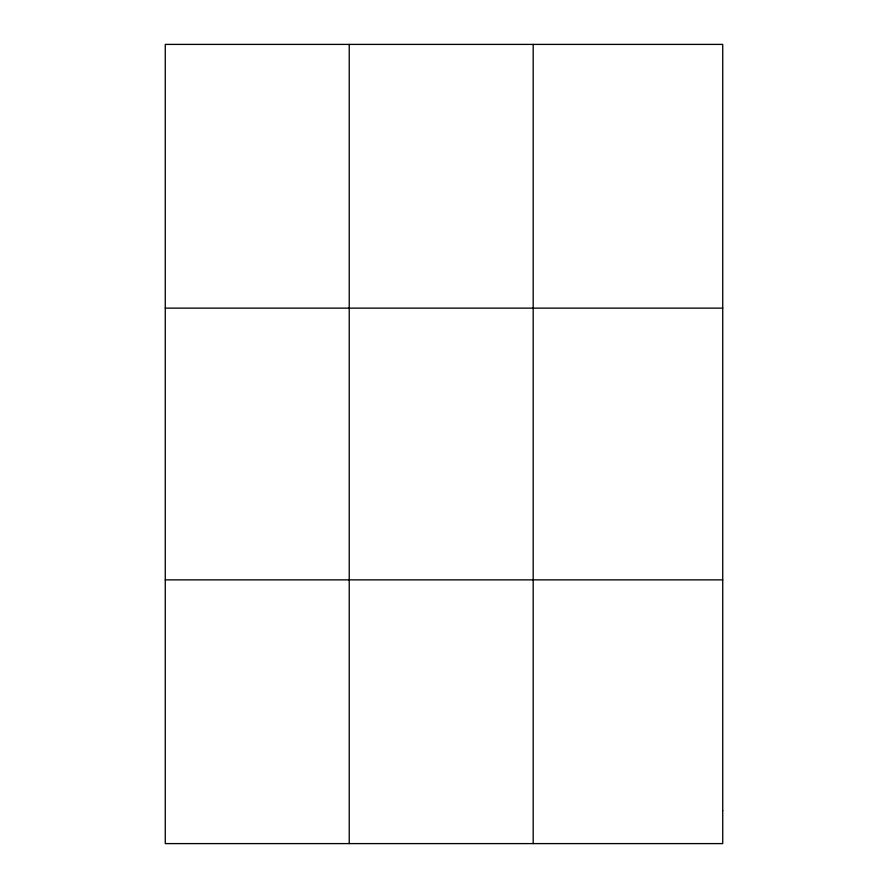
<?xml version="1.0" encoding="UTF-8"?>
<svg xmlns="http://www.w3.org/2000/svg" width="888" height="888" viewBox="0 0 888 888"><rect width="100%" height="100%" fill="white"/><g stroke="black" fill="none" stroke-linecap="round" stroke-linejoin="round"><path stroke-width="1.33" d="M349.228 843.6L349.228 44.4M533.189 843.6L533.189 44.4M165.268 308.136L722.732 308.136M165.268 579.864L722.732 579.864M722.732 810.633L722.732 843.6L165.268 843.6L165.268 44.4L722.732 44.4L722.732 810.633"/></g></svg>
